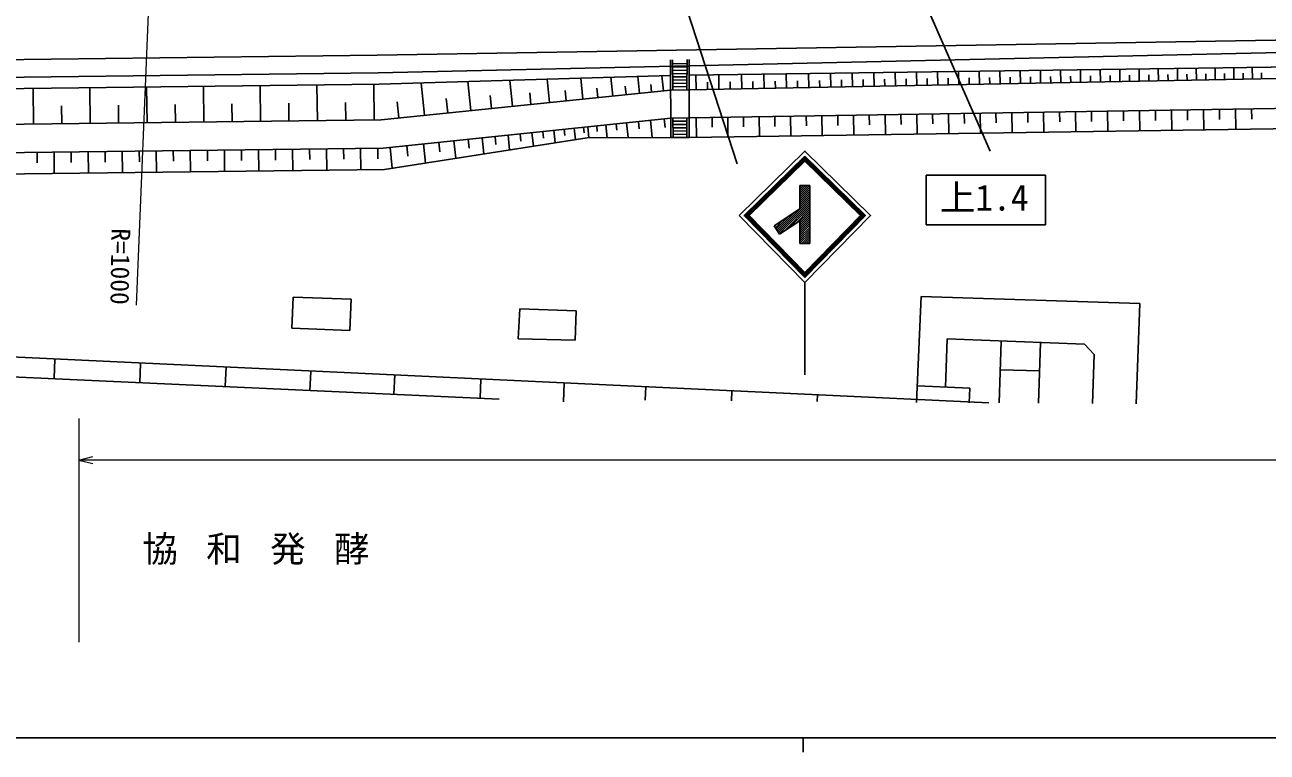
# Model space of a CAD drawing. Units: millimetres, scale not verified. Extents: x 40000 to 680000, y 20000 to 380000.
# Drawn here: x 213163 to 300672, y 204000 to 255222 of the extents above; entities that cross this region are included whole.
import ezdxf
from ezdxf.enums import TextEntityAlignment as Align

# ---------------------------------------------------------------- set-up
doc = ezdxf.new("R2010")
doc.units = ezdxf.units.MM
doc.header["$LTSCALE"] = 1000
for name, color, linetype, lineweight in [('M-BGD', 7, 'Continuous', 25), ('M-STR-HTXT', 7, 'Continuous', 13), ('M-STR-STRC', 7, 'Continuous', 25), ('M-TTL-BAND', 7, 'Continuous', 25)]:
    doc.layers.add(name, color=color, linetype=linetype, lineweight=lineweight)
doc.styles.add('ＭＳ ゴシック', font='')
doc.styles.get('ＭＳ ゴシック').set_extended_font_data('MS Gothic')

msp = doc.modelspace()

# ---------------------------------------------------------------- linework, layer by layer
at = {"layer": 'M-BGD'}
for p, q in [((237983, 253086), (309275, 254268)), ((237983, 253086), (109049, 251531)), ((238062, 251836), (310279, 253482)), ((258671, 247297), (258636, 252752)), ((258800, 250632), (258786, 252754)), ((258787, 252473), (259807, 252489)), ((258789, 252242), (259806, 252259)), ((258791, 252012), (259805, 252029)), ((259804, 250649), (259807, 252771)), ((259949, 247291), (259957, 252772)), ((259955, 251671), (311386, 252397)), ((286131, 251157), (286114, 252040)), ((287532, 251184), (287515, 252060)), ((288922, 251211), (288905, 252080)), ((290300, 251238), (290283, 252099)), ((291667, 251264), (291650, 252118)), ((293022, 251290), (293006, 252138)), ((294366, 251316), (294350, 252156)), ((295699, 251342), (295683, 252175)), ((297021, 251368), (297006, 252194)), ((298333, 251393), (298317, 252212)), ((299633, 251418), (299617, 252231)), ((238062, 251836), (109064, 250281)), ((238112, 251037), (258643, 251653)), ((244581, 249186), (244372, 251225)), ((247504, 249486), (247317, 251313)), ((250124, 249755), (249956, 251392)), ((252472, 249996), (252322, 251463)), ((254576, 250211), (254441, 251527)), ((256462, 250405), (256341, 251584)), ((258153, 250578), (258044, 251635)), ((258793, 251782), (259805, 251799)), ((258794, 251552), (259805, 251569)), ((258796, 251322), (259805, 251339)), ((312156, 251660), (259954, 250651)), ((260443, 250661), (260423, 251678)), ((261250, 250676), (261240, 251181)), ((262056, 250692), (262037, 251700)), ((262857, 250707), (262847, 251207)), ((263657, 250723), (263637, 251723)), ((264450, 250738), (264440, 251234)), ((265243, 250754), (265224, 251745)), ((266030, 250769), (266021, 251261)), ((266817, 250784), (266798, 251768)), ((267598, 250799), (267588, 251287)), ((268378, 250814), (268359, 251790)), ((269152, 250829), (269143, 251313)), ((269926, 250844), (269907, 251811)), ((270693, 250859), (270684, 251339)), ((271461, 250874), (271442, 251833)), ((272222, 250888), (272213, 251364)), ((272983, 250903), (272965, 251855)), ((273738, 250918), (273729, 251389)), ((274493, 250932), (274475, 251876)), ((275242, 250947), (275233, 251415)), ((275990, 250961), (275972, 251897)), ((276733, 250976), (276724, 251440)), ((277475, 250990), (277457, 251918)), ((278212, 251004), (278203, 251464)), ((278948, 251018), (278930, 251939)), ((279678, 251032), (279670, 251489)), ((280409, 251047), (280391, 251959)), ((281133, 251061), (281124, 251513)), ((281857, 251075), (281840, 251980)), ((282575, 251088), (282567, 251537)), ((283294, 251102), (283276, 252000)), ((284006, 251116), (283997, 251561)), ((284718, 251130), (284701, 252020)), ((285425, 251144), (285416, 251585)), ((286832, 251171), (286823, 251609)), ((288227, 251198), (288219, 251632)), ((289611, 251224), (289603, 251655)), ((290983, 251251), (290975, 251678)), ((292344, 251277), (292336, 251701)), ((293694, 251303), (293686, 251723)), ((295033, 251329), (295025, 251746)), ((296360, 251355), (296352, 251768)), ((297677, 251380), (297669, 251790)), ((298983, 251406), (298975, 251812)), ((300278, 251431), (300270, 251834)), ((238112, 251037), (109074, 249481)), ((213771, 248243), (213741, 250743)), ((217771, 248292), (217741, 250791)), ((221770, 248340), (221740, 250840)), ((225770, 248388), (225740, 250888)), ((229770, 248436), (229740, 250936)), ((233769, 248484), (233739, 250984)), ((237769, 248533), (237739, 251033)), ((258650, 250629), (238269, 248539)), ((241319, 248852), (241086, 251126)), ((248814, 249620), (248730, 250439)), ((251298, 249875), (251223, 250609)), ((253524, 250103), (253457, 250761)), ((255519, 250308), (255459, 250897)), ((257308, 250492), (257253, 251020)), ((258650, 250629), (259954, 250651)), ((258797, 251093), (259805, 251109)), ((258799, 250862), (259805, 250879)), ((215771, 248267), (215756, 249517)), ((219771, 248316), (219755, 249566)), ((223770, 248364), (223755, 249614)), ((227770, 248412), (227755, 249662)), ((231770, 248460), (231755, 249710)), ((235769, 248509), (235754, 249758)), ((239499, 248665), (239383, 249802)), ((242950, 249019), (242845, 250038)), ((246042, 249336), (245949, 250250)), ((259964, 248671), (314422, 249532)), ((238269, 248539), (109104, 246981)), ((238395, 246540), (258664, 248659)), ((258203, 248610), (258267, 248000)), ((258664, 248659), (259964, 248671)), ((258821, 247298), (258812, 248660)), ((259800, 247292), (259801, 248670)), ((260463, 248679), (260485, 247299)), ((261567, 248696), (261578, 248006)), ((262671, 248714), (262693, 247332)), ((263776, 248731), (263787, 248040)), ((264882, 248749), (264904, 247365)), ((265989, 248766), (266000, 248074)), ((267096, 248784), (267118, 247398)), ((268205, 248801), (268216, 248108)), ((269314, 248819), (269335, 247431)), ((270424, 248836), (270435, 248142)), ((271534, 248854), (271556, 247464)), ((272646, 248871), (272657, 248176)), ((273758, 248889), (273780, 247497)), ((274872, 248907), (274883, 248211)), ((275986, 248924), (276008, 247530)), ((277101, 248942), (277112, 248245)), ((278216, 248959), (278238, 247563)), ((279333, 248977), (279344, 248279)), ((280450, 248995), (280472, 247596)), ((281569, 249012), (281580, 248313)), ((282688, 249030), (282710, 247630)), ((283808, 249048), (283819, 248348)), ((284928, 249066), (284950, 247663)), ((286050, 249083), (286061, 248382)), ((287172, 249101), (287194, 247696)), ((288296, 249119), (288307, 248416)), ((289420, 249137), (289442, 247730)), ((290545, 249154), (290556, 248451)), ((291670, 249172), (291692, 247763)), ((292797, 249190), (292808, 248486)), ((293924, 249208), (293946, 247797)), ((295053, 249226), (295064, 248520)), ((296182, 249243), (296204, 247830)), ((297312, 249261), (297323, 248555)), ((298442, 249279), (298465, 247864)), ((299574, 249297), (299585, 248589)), ((249658, 247717), (249709, 247234)), ((250432, 247798), (250525, 246908)), ((251144, 247873), (251190, 247428)), ((251856, 247947), (251941, 247128)), ((252511, 248015), (252554, 247606)), ((252816, 248047), (252899, 247258)), ((253448, 248113), (253489, 247719)), ((254079, 248179), (254175, 247267)), ((254809, 248256), (254857, 247799)), ((255539, 248332), (255650, 247277)), ((256383, 248420), (256439, 247893)), ((257228, 248508), (257355, 247288)), ((258814, 248430), (259801, 248439)), ((258816, 248199), (259800, 248210)), ((258817, 247970), (259800, 247980)), ((258819, 247740), (259800, 247750)), ((315571, 248119), (259949, 247291)), ((252774, 247257), (238489, 245041)), ((241236, 246837), (241376, 245489)), ((242314, 246950), (242384, 246276)), ((243392, 247062), (243522, 245822)), ((244385, 247166), (244450, 246546)), ((245377, 247270), (245496, 246128)), ((246290, 247365), (246350, 246794)), ((247204, 247461), (247314, 246410)), ((248044, 247549), (248099, 247023)), ((248885, 247636), (248986, 246670)), ((258671, 247297), (252774, 247257)), ((258671, 247297), (259949, 247291)), ((258819, 247509), (259799, 247520)), ((238395, 246540), (109128, 244981)), ((214020, 246246), (214029, 245496)), ((215220, 246261), (215238, 244761)), ((216420, 246275), (216429, 245525)), ((217620, 246290), (217638, 244790)), ((218820, 246304), (218829, 245554)), ((220020, 246319), (220038, 244819)), ((221220, 246333), (221229, 245583)), ((222420, 246347), (222438, 244848)), ((223619, 246362), (223629, 245612)), ((224819, 246376), (224837, 244877)), ((226019, 246391), (226028, 245641)), ((227219, 246405), (227237, 244905)), ((228419, 246420), (228428, 245670)), ((229619, 246434), (229637, 244934)), ((230819, 246449), (230828, 245699)), ((232019, 246463), (232037, 244963)), ((233219, 246478), (233228, 245728)), ((234419, 246492), (234437, 244992)), ((235619, 246507), (235628, 245757)), ((236818, 246521), (236837, 245021)), ((238018, 246536), (238027, 245786)), ((238892, 246592), (239045, 245127)), ((240064, 246715), (240140, 245982)), ((238489, 245041), (109146, 243482)), ((231974, 233862), (232070, 236036)), ((232070, 236036), (236156, 235909)), ((236156, 235909), (236064, 233704)), ((276309, 236091), (275981, 228636)), ((276309, 236091), (291698, 235601)), ((291698, 235601), (291444, 228520)), ((247902, 233117), (248036, 235232)), ((248036, 235232), (251997, 235091)), ((251997, 235091), (251922, 233015)), ((236064, 233704), (231974, 233862)), ((189596, 232894), (281057, 228598)), ((251922, 233015), (247902, 233117)), ((278011, 229705), (278134, 233103)), ((287816, 232734), (278134, 233103)), ((281927, 232931), (281806, 228592)), ((284705, 232842), (284577, 228571)), ((288492, 232013), (287816, 232734)), ((288492, 232013), (288363, 228543)), ((246573, 228856), (189549, 231474)), ((215286, 231687), (215223, 230346)), ((221320, 231370), (221257, 230029)), ((227334, 231121), (227271, 229780)), ((233310, 230813), (233247, 229472)), ((239215, 230563), (239152, 229222)), ((245292, 230278), (245229, 228936)), ((281876, 230921), (284650, 230864)), ((251159, 230002), (251096, 228661)), ((256901, 229732), (256857, 228779)), ((262966, 229448), (262932, 228734)), ((276033, 229798), (279732, 229628)), ((279732, 229628), (279685, 228608)), ((269008, 229164), (268985, 228688))]:
    msp.add_line(p, q, dxfattribs=at)
at = {"layer": 'M-STR-HTXT'}
for p, q in [((223073, 285445), (221009, 235488)), ((216960, 227502), (216960, 211754)), ((216960, 224572), (217960, 224822)), ((372243, 224572), (216960, 224572)), ((216960, 224572), (217960, 224322))]:
    msp.add_line(p, q, dxfattribs=at)
at = {"layer": 'M-STR-STRC'}
for p, q in [((281163, 246323), (266956, 278780)), ((252970, 277301), (263346, 245445)), ((263831, 241790), (268106, 245978)), ((268106, 245978), (268102, 245625)), ((268106, 245978), (272379, 241790)), ((264192, 241794), (268106, 245628)), ((267197, 245088), (267193, 244734)), ((267298, 245187), (267294, 244833)), ((267399, 245286), (267395, 244932)), ((267500, 245385), (267496, 245031)), ((267601, 245483), (267597, 245130)), ((267702, 245582), (267698, 245229)), ((267803, 245681), (267799, 245328)), ((267904, 245780), (267900, 245427)), ((268005, 245879), (268001, 245526)), ((268106, 245628), (272018, 241794)), ((268205, 245881), (268201, 245535)), ((268304, 245784), (268300, 245438)), ((268403, 245687), (268399, 245341)), ((268502, 245590), (268499, 245244)), ((268601, 245493), (268598, 245147)), ((268700, 245396), (268697, 245050)), ((268799, 245299), (268796, 244953)), ((268898, 245202), (268895, 244855)), ((268997, 245105), (268994, 244758)), ((266288, 244197), (266284, 243843)), ((266389, 244296), (266385, 243942)), ((266490, 244395), (266486, 244041)), ((266591, 244494), (266587, 244140)), ((266692, 244593), (266688, 244239)), ((266793, 244692), (266789, 244338)), ((266894, 244791), (266890, 244437)), ((266995, 244890), (266991, 244536)), ((267096, 244989), (267092, 244635)), ((269096, 245008), (269093, 244661)), ((269195, 244911), (269192, 244564)), ((269294, 244814), (269291, 244467)), ((269393, 244717), (269390, 244370)), ((269492, 244620), (269489, 244273)), ((269591, 244523), (269588, 244176)), ((269690, 244426), (269687, 244079)), ((269789, 244329), (269786, 243982)), ((269888, 244232), (269885, 243885)), ((276656, 241128), (276656, 244628)), ((276656, 244628), (285056, 244628)), ((285056, 244628), (285056, 241128)), ((265378, 243306), (265375, 242953)), ((265479, 243405), (265476, 243052)), ((265580, 243504), (265577, 243151)), ((265681, 243603), (265678, 243250)), ((265783, 243702), (265779, 243349)), ((265884, 243801), (265880, 243447)), ((265985, 243900), (265981, 243546)), ((266086, 243999), (266082, 243645)), ((266187, 244098), (266183, 243744)), ((267756, 243373), (268301, 243917)), ((267756, 243656), (268018, 243917)), ((267756, 243231), (268442, 243917)), ((267756, 243514), (268159, 243917)), ((267756, 243797), (267876, 243917)), ((268456, 243917), (267756, 243917)), ((267756, 243917), (267756, 242253)), ((267756, 243090), (268456, 243790)), ((267756, 242948), (268456, 243648)), ((267756, 242807), (268456, 243507)), ((267756, 242666), (268456, 243366)), ((268456, 239830), (268456, 243917)), ((269987, 244135), (269984, 243788)), ((270086, 244038), (270083, 243691)), ((270185, 243941), (270182, 243594)), ((270284, 243844), (270281, 243497)), ((270383, 243747), (270380, 243400)), ((270482, 243649), (270479, 243303)), ((270581, 243552), (270578, 243206)), ((270680, 243455), (270677, 243109)), ((270779, 243358), (270776, 243012)), ((264469, 242416), (264466, 242062)), ((264570, 242514), (264567, 242161)), ((264671, 242613), (264668, 242260)), ((264772, 242712), (264769, 242359)), ((264873, 242811), (264870, 242458)), ((264974, 242910), (264971, 242557)), ((265075, 243009), (265072, 242656)), ((265176, 243108), (265173, 242755)), ((265277, 243207), (265274, 242854)), ((266196, 240681), (268456, 242941)), ((266252, 240595), (268456, 242800)), ((266308, 240510), (268456, 242658)), ((266593, 240654), (268456, 242517)), ((267756, 242524), (268456, 243224)), ((267756, 242383), (268456, 243083)), ((270878, 243261), (270875, 242915)), ((270977, 243164), (270974, 242818)), ((271076, 243067), (271073, 242721)), ((271175, 242970), (271172, 242624)), ((271274, 242873), (271271, 242527)), ((271373, 242776), (271370, 242430)), ((271472, 242679), (271469, 242333)), ((271571, 242582), (271568, 242236)), ((271670, 242485), (271667, 242139)), ((268106, 237431), (263831, 241790)), ((263863, 241822), (263862, 241759)), ((263964, 241921), (263961, 241658)), ((264065, 242020), (264060, 241557)), ((264166, 242119), (264159, 241456)), ((268106, 237788), (264192, 241794)), ((264262, 241722), (264258, 241355)), ((264267, 242218), (264264, 241864)), ((264361, 241621), (264357, 241254)), ((264368, 242317), (264365, 241963)), ((267756, 242253), (265944, 241065)), ((266084, 240852), (266970, 241738)), ((266140, 240766), (267381, 242007)), ((267004, 240923), (268456, 242376)), ((267414, 241192), (268456, 242234)), ((267756, 241393), (268456, 242093)), ((267756, 241251), (268456, 241951)), ((267756, 241110), (268456, 241810)), ((267756, 240969), (268456, 241669)), ((267756, 240827), (268456, 241527)), ((272018, 241794), (268106, 237788)), ((272379, 241790), (268106, 237431)), ((271760, 241530), (271757, 241155)), ((271769, 242388), (271766, 242041)), ((271862, 241634), (271858, 241259)), ((271868, 242291), (271865, 241944)), ((271963, 241737), (271959, 241362)), ((271967, 242194), (271964, 241847)), ((272066, 242097), (272060, 241465)), ((272165, 242000), (272161, 241568)), ((272264, 241903), (272262, 241671)), ((272363, 241806), (272363, 241774)), ((264460, 241520), (264456, 241153)), ((264559, 241418), (264555, 241052)), ((264658, 241317), (264654, 240951)), ((264757, 241216), (264753, 240850)), ((264856, 241115), (264852, 240749)), ((264955, 241013), (264951, 240648)), ((265054, 240912), (265050, 240547)), ((265153, 240811), (265149, 240446)), ((265252, 240709), (265248, 240346)), ((265944, 241065), (266327, 240480)), ((265972, 241022), (266149, 241200)), ((266028, 240937), (266559, 241469)), ((266327, 240480), (267756, 241416)), ((267756, 241416), (267756, 239830)), ((267756, 240686), (268456, 241386)), ((267756, 240544), (268456, 241244)), ((267756, 240403), (268456, 241103)), ((267756, 240261), (268456, 240961)), ((267756, 240120), (268456, 240820)), ((267756, 239979), (268456, 240679)), ((270952, 240702), (270948, 240330)), ((271053, 240806), (271049, 240434)), ((271154, 240909), (271150, 240537)), ((271255, 241013), (271251, 240640)), ((271356, 241116), (271352, 240743)), ((271457, 241220), (271453, 240846)), ((271558, 241323), (271554, 240949)), ((271659, 241427), (271656, 241052)), ((285056, 241128), (276656, 241128)), ((265351, 240608), (265347, 240245)), ((265450, 240507), (265446, 240144)), ((265549, 240406), (265545, 240043)), ((265648, 240304), (265644, 239942)), ((265747, 240203), (265743, 239841)), ((265845, 240102), (265842, 239740)), ((265944, 240000), (265941, 239639)), ((266043, 239899), (266040, 239538)), ((266142, 239798), (266139, 239437)), ((267756, 239837), (268456, 240537)), ((267756, 239830), (268456, 239830)), ((267890, 239830), (268456, 240396)), ((268032, 239830), (268456, 240254)), ((268173, 239830), (268456, 240113)), ((268315, 239830), (268456, 239971)), ((270143, 239874), (270140, 239506)), ((270244, 239978), (270241, 239609)), ((270345, 240081), (270342, 239712)), ((270447, 240185), (270443, 239815)), ((270548, 240288), (270544, 239918)), ((270649, 240392), (270645, 240021)), ((270750, 240495), (270746, 240124)), ((270851, 240599), (270847, 240227)), ((266241, 239696), (266238, 239336)), ((266340, 239595), (266337, 239235)), ((266439, 239494), (266436, 239134)), ((266538, 239393), (266535, 239033)), ((266637, 239291), (266633, 238932)), ((266736, 239190), (266732, 238831)), ((266835, 239089), (266831, 238731)), ((266934, 238987), (266930, 238630)), ((269234, 238943), (269230, 238577)), ((269335, 239046), (269331, 238681)), ((269436, 239150), (269432, 238784)), ((269537, 239253), (269533, 238887)), ((269638, 239357), (269634, 238990)), ((269739, 239460), (269735, 239093)), ((269840, 239564), (269836, 239196)), ((269941, 239667), (269937, 239299)), ((270042, 239771), (270039, 239402)), ((267033, 238886), (267029, 238529)), ((267132, 238785), (267128, 238428)), ((267231, 238684), (267227, 238327)), ((267330, 238582), (267326, 238226)), ((267429, 238481), (267425, 238125)), ((267528, 238380), (267524, 238024)), ((267627, 238278), (267623, 237923)), ((267726, 238177), (267722, 237822)), ((267825, 238076), (267821, 237721)), ((268425, 238115), (268421, 237752)), ((268526, 238218), (268523, 237856)), ((268627, 238322), (268624, 237959)), ((268728, 238425), (268725, 238062)), ((268829, 238529), (268826, 238165)), ((268931, 238632), (268927, 238268)), ((269032, 238736), (269028, 238371)), ((269133, 238839), (269129, 238474)), ((267924, 237974), (267920, 237620)), ((268023, 237873), (268019, 237519)), ((268122, 237804), (268118, 237443)), ((268223, 237908), (268219, 237546)), ((268324, 238011), (268320, 237649)), ((268106, 237073), (268106, 230579))]:
    msp.add_line(p, q, dxfattribs=at)
msp.add_lwpolyline([(263478, 241794), (268106, 246328), (272733, 241794), (268106, 237073)], close=True, dxfattribs=at)
at = {"layer": 'M-TTL-BAND'}
for p, q in [((40000, 205000), (579000, 205000)), ((268000, 205000), (268000, 204000))]:
    msp.add_line(p, q, dxfattribs=at)

# ---------------------------------------------------------------- texts
at = {"layer": 'M-BGD', "insert": (221442, 217185), "char_height": 1833, "attachment_point": 7, "style": 'ＭＳ ゴシック'}
msp.add_mtext('\\T1.8;協和発酵', dxfattribs=at)
at = {"layer": 'M-STR-HTXT', "style": 'ＭＳ ゴシック'}
msp.add_text('R=1000', height=1320, rotation=269.057, dxfattribs=at).set_placement((220509, 235496), align=Align.TOP_RIGHT)
at = {"layer": 'M-STR-STRC', "style": 'ＭＳ ゴシック'}
msp.add_text('上1.4', height=1833, dxfattribs=at).set_placement((280742, 241592), align=Align.BOTTOM_CENTER)

doc.saveas('drawing.dxf')
